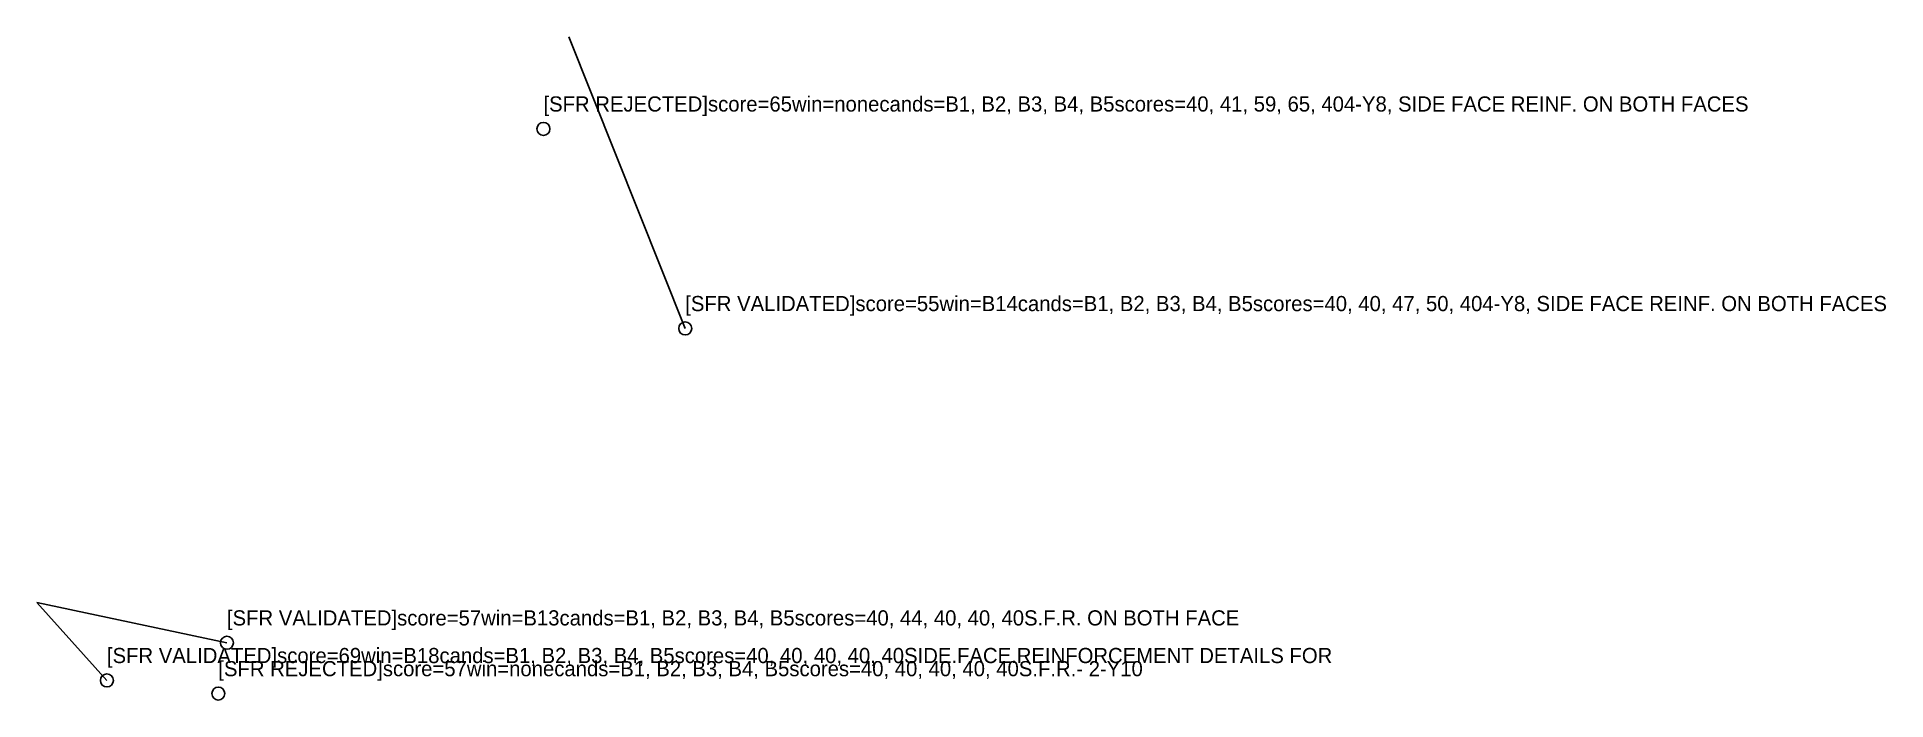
# Model space of a CAD drawing. Header units: metres. Extents: x 15389 to 49522, y 8888 to 21136.
import ezdxf

# ---------------------------------------------------------------- set-up
doc = ezdxf.new("R2010")
doc.units = ezdxf.units.M
doc.layers.add('DEBUG_SFR_VALIDATION', color=7, linetype='Continuous')

msp = doc.modelspace()

# ---------------------------------------------------------------- linework, layer by layer
at = {"layer": 'DEBUG_SFR_VALIDATION', "color": 3}
for p, q in [((27355.6, 15751.1), (25209.3115, 21135.728)), ((18895.4, 9945.1), (15388.6225, 10688.546)), ((16679.9, 9250.1), (15388.6225, 10688.546))]:
    msp.add_line(p, q, dxfattribs=at)
at = {"layer": 'DEBUG_SFR_VALIDATION', "color": 1}
for centre in [(24738.1, 19438), (18736.3, 9007.7)]:
    msp.add_circle(centre, 120, dxfattribs=at)
at = {"layer": 'DEBUG_SFR_VALIDATION', "color": 3}
for centre in [(27355.6, 15751.1), (18895.4, 9945.1), (16679.9, 9250.1)]:
    msp.add_circle(centre, 120, dxfattribs=at)

# ---------------------------------------------------------------- texts
at = {"layer": 'DEBUG_SFR_VALIDATION', "color": 1}
for s, p in [('[SFR REJECTED]score=65win=nonecands=B1, B2, B3, B4, B5scores=40, 41, 59, 65, 404-Y8, SIDE FACE REINF. ON BOTH FACES', (24738.1, 19758)), ('[SFR REJECTED]score=57win=nonecands=B1, B2, B3, B4, B5scores=40, 40, 40, 40, 40S.F.R.- 2-Y10', (18736.3, 9327.7))]:
    msp.add_text(s, height=280, dxfattribs=at).set_placement(p)
at = {"layer": 'DEBUG_SFR_VALIDATION', "color": 3}
for s, p in [('[SFR VALIDATED]score=55win=B14cands=B1, B2, B3, B4, B5scores=40, 40, 47, 50, 404-Y8, SIDE FACE REINF. ON BOTH FACES', (27355.6, 16071.1)), ('[SFR VALIDATED]score=57win=B13cands=B1, B2, B3, B4, B5scores=40, 44, 40, 40, 40S.F.R. ON BOTH FACE', (18895.4, 10265.1)), ('[SFR VALIDATED]score=69win=B18cands=B1, B2, B3, B4, B5scores=40, 40, 40, 40, 40SIDE.FACE.REINFORCEMENT DETAILS FOR ', (16679.9, 9570.1))]:
    msp.add_text(s, height=280, dxfattribs=at).set_placement(p)

doc.saveas('drawing.dxf')
